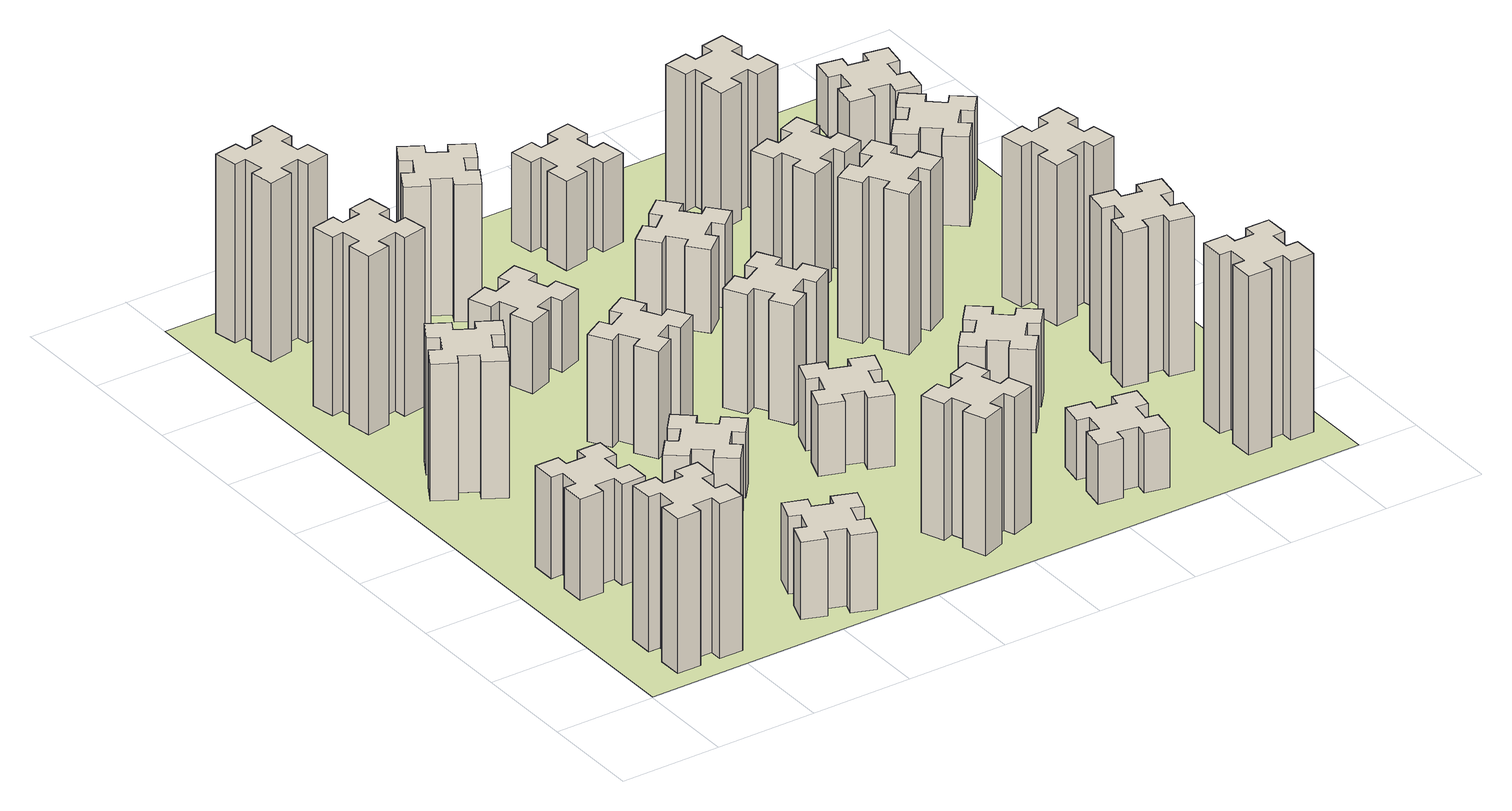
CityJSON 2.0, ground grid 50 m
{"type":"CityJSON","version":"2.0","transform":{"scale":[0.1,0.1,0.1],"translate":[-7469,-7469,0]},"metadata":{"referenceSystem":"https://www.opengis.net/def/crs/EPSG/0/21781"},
"CityObjects":{
"building1":{"type":"Building","attributes":{"class":"1000","function":"1000","usage":"1000","yearOfConstruction":2016,"roofType":"1000","measuredHeight":78,"storeysAboveGround":30,"storeysBelowGround":0},"geometry":[{"type":"Solid","lod":"1","boundaries":[[[[0,1,2,3,4,5,6,7,8,9,10,11,12,13,14,15,16,17,18,19]],[[17,16,20,21]],[[16,15,22,20]],[[15,14,23,22]],[[14,13,24,23]],[[13,12,25,24]],[[12,11,26,25]],[[11,10,27,26]],[[10,9,28,27]],[[9,8,29,28]],[[8,7,30,29]],[[7,6,31,30]],[[6,5,32,31]],[[5,4,33,32]],[[4,3,34,33]],[[3,2,35,34]],[[2,1,36,35]],[[1,0,37,36]],[[0,19,38,37]],[[19,18,39,38]],[[18,17,21,39]],[[24,25,26,27,28,29,30,31,32,33,34,35,36,37,38,39,21,20,22,23]]]]}]},
"building2":{"type":"Building","attributes":{"class":"1000","function":"1000","usage":"1000","yearOfConstruction":2016,"roofType":"1000","measuredHeight":51,"storeysAboveGround":30,"storeysBelowGround":0},"geometry":[{"type":"Solid","lod":"1","boundaries":[[[[40,41,42,43,44,45,46,47,48,49,50,51,52,53,54,55,56,57,58,59]],[[57,56,60,61]],[[56,55,62,60]],[[55,54,63,62]],[[54,53,64,63]],[[53,52,65,64]],[[52,51,66,65]],[[51,50,67,66]],[[50,49,68,67]],[[49,48,69,68]],[[48,47,70,69]],[[47,46,71,70]],[[46,45,72,71]],[[45,44,73,72]],[[44,43,74,73]],[[43,42,75,74]],[[42,41,76,75]],[[41,40,77,76]],[[40,59,78,77]],[[59,58,79,78]],[[58,57,61,79]],[[64,65,66,67,68,69,70,71,72,73,74,75,76,77,78,79,61,60,62,63]]]]}]},
"building3":{"type":"Building","attributes":{"class":"1000","function":"1000","usage":"1000","yearOfConstruction":2016,"roofType":"1000","measuredHeight":69,"storeysAboveGround":30,"storeysBelowGround":0},"geometry":[{"type":"Solid","lod":"1","boundaries":[[[[80,81,82,83,84,85,86,87,88,89,90,91,92,93,94,95,96,97,98,99]],[[97,96,100,101]],[[96,95,102,100]],[[95,94,103,102]],[[94,93,104,103]],[[93,92,105,104]],[[92,91,106,105]],[[91,90,107,106]],[[90,89,108,107]],[[89,88,109,108]],[[88,87,110,109]],[[87,86,111,110]],[[86,85,112,111]],[[85,84,113,112]],[[84,83,114,113]],[[83,82,115,114]],[[82,81,116,115]],[[81,80,117,116]],[[80,99,118,117]],[[99,98,119,118]],[[98,97,101,119]],[[104,105,106,107,108,109,110,111,112,113,114,115,116,117,118,119,101,100,102,103]]]]}]},
"building4":{"type":"Building","attributes":{"class":"1000","function":"1000","usage":"1000","yearOfConstruction":2016,"roofType":"1000","measuredHeight":90,"storeysAboveGround":30,"storeysBelowGround":0},"geometry":[{"type":"Solid","lod":"1","boundaries":[[[[120,121,122,123,124,125,126,127,128,129,130,131,132,133,134,135,136,137,138,139]],[[137,136,140,141]],[[136,135,142,140]],[[135,134,143,142]],[[134,133,144,143]],[[133,132,145,144]],[[132,131,146,145]],[[131,130,147,146]],[[130,129,148,147]],[[129,128,149,148]],[[128,127,150,149]],[[127,126,151,150]],[[126,125,152,151]],[[125,124,153,152]],[[124,123,154,153]],[[123,122,155,154]],[[122,121,156,155]],[[121,120,157,156]],[[120,139,158,157]],[[139,138,159,158]],[[138,137,141,159]],[[144,145,146,147,148,149,150,151,152,153,154,155,156,157,158,159,141,140,142,143]]]]}]},
"building5":{"type":"Building","attributes":{"class":"1000","function":"1000","usage":"1000","yearOfConstruction":2016,"roofType":"1000","measuredHeight":39,"storeysAboveGround":30,"storeysBelowGround":0},"geometry":[{"type":"Solid","lod":"1","boundaries":[[[[160,161,162,163,164,165,166,167,168,169,170,171,172,173,174,175,176,177,178,179]],[[177,176,180,181]],[[176,175,182,180]],[[175,174,183,182]],[[174,173,184,183]],[[173,172,185,184]],[[172,171,186,185]],[[171,170,187,186]],[[170,169,188,187]],[[169,168,189,188]],[[168,167,190,189]],[[167,166,191,190]],[[166,165,192,191]],[[165,164,193,192]],[[164,163,194,193]],[[163,162,195,194]],[[162,161,196,195]],[[161,160,197,196]],[[160,179,198,197]],[[179,178,199,198]],[[178,177,181,199]],[[184,185,186,187,188,189,190,191,192,193,194,195,196,197,198,199,181,180,182,183]]]]}]},
"building6":{"type":"Building","attributes":{"class":"1000","function":"1000","usage":"1000","yearOfConstruction":2016,"roofType":"1000","measuredHeight":90,"storeysAboveGround":30,"storeysBelowGround":0},"geometry":[{"type":"Solid","lod":"1","boundaries":[[[[200,201,202,203,204,205,206,207,208,209,210,211,212,213,214,215,216,217,218,219]],[[217,216,220,221]],[[216,215,222,220]],[[215,214,223,222]],[[214,213,224,223]],[[213,212,225,224]],[[212,211,226,225]],[[211,210,227,226]],[[210,209,228,227]],[[209,208,229,228]],[[208,207,230,229]],[[207,206,231,230]],[[206,205,232,231]],[[205,204,233,232]],[[204,203,234,233]],[[203,202,235,234]],[[202,201,236,235]],[[201,200,237,236]],[[200,219,238,237]],[[219,218,239,238]],[[218,217,221,239]],[[224,225,226,227,228,229,230,231,232,233,234,235,236,237,238,239,221,220,222,223]]]]}]},
"building7":{"type":"Building","attributes":{"class":"1000","function":"1000","usage":"1000","yearOfConstruction":2016,"roofType":"1000","measuredHeight":33,"storeysAboveGround":30,"storeysBelowGround":0},"geometry":[{"type":"Solid","lod":"1","boundaries":[[[[240,241,242,243,244,245,246,247,248,249,250,251,252,253,254,255,256,257,258,259]],[[257,256,260,261]],[[256,255,262,260]],[[255,254,263,262]],[[254,253,264,263]],[[253,252,265,264]],[[252,251,266,265]],[[251,250,267,266]],[[250,249,268,267]],[[249,248,269,268]],[[248,247,270,269]],[[247,246,271,270]],[[246,245,272,271]],[[245,244,273,272]],[[244,243,274,273]],[[243,242,275,274]],[[242,241,276,275]],[[241,240,277,276]],[[240,259,278,277]],[[259,258,279,278]],[[258,257,261,279]],[[264,265,266,267,268,269,270,271,272,273,274,275,276,277,278,279,261,260,262,263]]]]}]},
"building8":{"type":"Building","attributes":{"class":"1000","function":"1000","usage":"1000","yearOfConstruction":2016,"roofType":"1000","measuredHeight":54,"storeysAboveGround":30,"storeysBelowGround":0},"geometry":[{"type":"Solid","lod":"1","boundaries":[[[[280,281,282,283,284,285,286,287,288,289,290,291,292,293,294,295,296,297,298,299]],[[297,296,300,301]],[[296,295,302,300]],[[295,294,303,302]],[[294,293,304,303]],[[293,292,305,304]],[[292,291,306,305]],[[291,290,307,306]],[[290,289,308,307]],[[289,288,309,308]],[[288,287,310,309]],[[287,286,311,310]],[[286,285,312,311]],[[285,284,313,312]],[[284,283,314,313]],[[283,282,315,314]],[[282,281,316,315]],[[281,280,317,316]],[[280,299,318,317]],[[299,298,319,318]],[[298,297,301,319]],[[304,305,306,307,308,309,310,311,312,313,314,315,316,317,318,319,301,300,302,303]]]]}]},
"building9":{"type":"Building","attributes":{"class":"1000","function":"1000","usage":"1000","yearOfConstruction":2016,"roofType":"1000","measuredHeight":36,"storeysAboveGround":30,"storeysBelowGround":0},"geometry":[{"type":"Solid","lod":"1","boundaries":[[[[320,321,322,323,324,325,326,327,328,329,330,331,332,333,334,335,336,337,338,339]],[[337,336,340,341]],[[336,335,342,340]],[[335,334,343,342]],[[334,333,344,343]],[[333,332,345,344]],[[332,331,346,345]],[[331,330,347,346]],[[330,329,348,347]],[[329,328,349,348]],[[328,327,350,349]],[[327,326,351,350]],[[326,325,352,351]],[[325,324,353,352]],[[324,323,354,353]],[[323,322,355,354]],[[322,321,356,355]],[[321,320,357,356]],[[320,339,358,357]],[[339,338,359,358]],[[338,337,341,359]],[[344,345,346,347,348,349,350,351,352,353,354,355,356,357,358,359,341,340,342,343]]]]}]},
"building10":{"type":"Building","attributes":{"class":"1000","function":"1000","usage":"1000","yearOfConstruction":2016,"roofType":"1000","measuredHeight":69,"storeysAboveGround":30,"storeysBelowGround":0},"geometry":[{"type":"Solid","lod":"1","boundaries":[[[[360,361,362,363,364,365,366,367,368,369,370,371,372,373,374,375,376,377,378,379]],[[377,376,380,381]],[[376,375,382,380]],[[375,374,383,382]],[[374,373,384,383]],[[373,372,385,384]],[[372,371,386,385]],[[371,370,387,386]],[[370,369,388,387]],[[369,368,389,388]],[[368,367,390,389]],[[367,366,391,390]],[[366,365,392,391]],[[365,364,393,392]],[[364,363,394,393]],[[363,362,395,394]],[[362,361,396,395]],[[361,360,397,396]],[[360,379,398,397]],[[379,378,399,398]],[[378,377,381,399]],[[384,385,386,387,388,389,390,391,392,393,394,395,396,397,398,399,381,380,382,383]]]]}]},
"building11":{"type":"Building","attributes":{"class":"1000","function":"1000","usage":"1000","yearOfConstruction":2016,"roofType":"1000","measuredHeight":69,"storeysAboveGround":30,"storeysBelowGround":0},"geometry":[{"type":"Solid","lod":"1","boundaries":[[[[400,401,402,403,404,405,406,407,408,409,410,411,412,413,414,415,416,417,418,419]],[[417,416,420,421]],[[416,415,422,420]],[[415,414,423,422]],[[414,413,424,423]],[[413,412,425,424]],[[412,411,426,425]],[[411,410,427,426]],[[410,409,428,427]],[[409,408,429,428]],[[408,407,430,429]],[[407,406,431,430]],[[406,405,432,431]],[[405,404,433,432]],[[404,403,434,433]],[[403,402,435,434]],[[402,401,436,435]],[[401,400,437,436]],[[400,419,438,437]],[[419,418,439,438]],[[418,417,421,439]],[[424,425,426,427,428,429,430,431,432,433,434,435,436,437,438,439,421,420,422,423]]]]}]},
"building12":{"type":"Building","attributes":{"class":"1000","function":"1000","usage":"1000","yearOfConstruction":2016,"roofType":"1000","measuredHeight":36,"storeysAboveGround":30,"storeysBelowGround":0},"geometry":[{"type":"Solid","lod":"1","boundaries":[[[[440,441,442,443,444,445,446,447,448,449,450,451,452,453,454,455,456,457,458,459]],[[457,456,460,461]],[[456,455,462,460]],[[455,454,463,462]],[[454,453,464,463]],[[453,452,465,464]],[[452,451,466,465]],[[451,450,467,466]],[[450,449,468,467]],[[449,448,469,468]],[[448,447,470,469]],[[447,446,471,470]],[[446,445,472,471]],[[445,444,473,472]],[[444,443,474,473]],[[443,442,475,474]],[[442,441,476,475]],[[441,440,477,476]],[[440,459,478,477]],[[459,458,479,478]],[[458,457,461,479]],[[464,465,466,467,468,469,470,471,472,473,474,475,476,477,478,479,461,460,462,463]]]]}]},
"building13":{"type":"Building","attributes":{"class":"1000","function":"1000","usage":"1000","yearOfConstruction":2016,"roofType":"1000","measuredHeight":60,"storeysAboveGround":30,"storeysBelowGround":0},"geometry":[{"type":"Solid","lod":"1","boundaries":[[[[480,481,482,483,484,485,486,487,488,489,490,491,492,493,494,495,496,497,498,499]],[[497,496,500,501]],[[496,495,502,500]],[[495,494,503,502]],[[494,493,504,503]],[[493,492,505,504]],[[492,491,506,505]],[[491,490,507,506]],[[490,489,508,507]],[[489,488,509,508]],[[488,487,510,509]],[[487,486,511,510]],[[486,485,512,511]],[[485,484,513,512]],[[484,483,514,513]],[[483,482,515,514]],[[482,481,516,515]],[[481,480,517,516]],[[480,499,518,517]],[[499,498,519,518]],[[498,497,501,519]],[[504,505,506,507,508,509,510,511,512,513,514,515,516,517,518,519,501,500,502,503]]]]}]},
"building14":{"type":"Building","attributes":{"class":"1000","function":"1000","usage":"1000","yearOfConstruction":2016,"roofType":"1000","measuredHeight":42,"storeysAboveGround":30,"storeysBelowGround":0},"geometry":[{"type":"Solid","lod":"1","boundaries":[[[[520,521,522,523,524,525,526,527,528,529,530,531,532,533,534,535,536,537,538,539]],[[537,536,540,541]],[[536,535,542,540]],[[535,534,543,542]],[[534,533,544,543]],[[533,532,545,544]],[[532,531,546,545]],[[531,530,547,546]],[[530,529,548,547]],[[529,528,549,548]],[[528,527,550,549]],[[527,526,551,550]],[[526,525,552,551]],[[525,524,553,552]],[[524,523,554,553]],[[523,522,555,554]],[[522,521,556,555]],[[521,520,557,556]],[[520,539,558,557]],[[539,538,559,558]],[[538,537,541,559]],[[544,545,546,547,548,549,550,551,552,553,554,555,556,557,558,559,541,540,542,543]]]]}]},
"building15":{"type":"Building","attributes":{"class":"1000","function":"1000","usage":"1000","yearOfConstruction":2016,"roofType":"1000","measuredHeight":30,"storeysAboveGround":30,"storeysBelowGround":0},"geometry":[{"type":"Solid","lod":"1","boundaries":[[[[560,561,562,563,564,565,566,567,568,569,570,571,572,573,574,575,576,577,578,579]],[[577,576,580,581]],[[576,575,582,580]],[[575,574,583,582]],[[574,573,584,583]],[[573,572,585,584]],[[572,571,586,585]],[[571,570,587,586]],[[570,569,588,587]],[[569,568,589,588]],[[568,567,590,589]],[[567,566,591,590]],[[566,565,592,591]],[[565,564,593,592]],[[564,563,594,593]],[[563,562,595,594]],[[562,561,596,595]],[[561,560,597,596]],[[560,579,598,597]],[[579,578,599,598]],[[578,577,581,599]],[[584,585,586,587,588,589,590,591,592,593,594,595,596,597,598,599,581,580,582,583]]]]}]},
"building16":{"type":"Building","attributes":{"class":"1000","function":"1000","usage":"1000","yearOfConstruction":2016,"roofType":"1000","measuredHeight":45,"storeysAboveGround":30,"storeysBelowGround":0},"geometry":[{"type":"Solid","lod":"1","boundaries":[[[[600,601,602,603,604,605,606,607,608,609,610,611,612,613,614,615,616,617,618,619]],[[617,616,620,621]],[[616,615,622,620]],[[615,614,623,622]],[[614,613,624,623]],[[613,612,625,624]],[[612,611,626,625]],[[611,610,627,626]],[[610,609,628,627]],[[609,608,629,628]],[[608,607,630,629]],[[607,606,631,630]],[[606,605,632,631]],[[605,604,633,632]],[[604,603,634,633]],[[603,602,635,634]],[[602,601,636,635]],[[601,600,637,636]],[[600,619,638,637]],[[619,618,639,638]],[[618,617,621,639]],[[624,625,626,627,628,629,630,631,632,633,634,635,636,637,638,639,621,620,622,623]]]]}]},
"building17":{"type":"Building","attributes":{"class":"1000","function":"1000","usage":"1000","yearOfConstruction":2016,"roofType":"1000","measuredHeight":42,"storeysAboveGround":30,"storeysBelowGround":0},"geometry":[{"type":"Solid","lod":"1","boundaries":[[[[640,641,642,643,644,645,646,647,648,649,650,651,652,653,654,655,656,657,658,659]],[[657,656,660,661]],[[656,655,662,660]],[[655,654,663,662]],[[654,653,664,663]],[[653,652,665,664]],[[652,651,666,665]],[[651,650,667,666]],[[650,649,668,667]],[[649,648,669,668]],[[648,647,670,669]],[[647,646,671,670]],[[646,645,672,671]],[[645,644,673,672]],[[644,643,674,673]],[[643,642,675,674]],[[642,641,676,675]],[[641,640,677,676]],[[640,659,678,677]],[[659,658,679,678]],[[658,657,661,679]],[[664,665,666,667,668,669,670,671,672,673,674,675,676,677,678,679,661,660,662,663]]]]}]},
"building18":{"type":"Building","attributes":{"class":"1000","function":"1000","usage":"1000","yearOfConstruction":2016,"roofType":"1000","measuredHeight":81,"storeysAboveGround":30,"storeysBelowGround":0},"geometry":[{"type":"Solid","lod":"1","boundaries":[[[[680,681,682,683,684,685,686,687,688,689,690,691,692,693,694,695,696,697,698,699]],[[697,696,700,701]],[[696,695,702,700]],[[695,694,703,702]],[[694,693,704,703]],[[693,692,705,704]],[[692,691,706,705]],[[691,690,707,706]],[[690,689,708,707]],[[689,688,709,708]],[[688,687,710,709]],[[687,686,711,710]],[[686,685,712,711]],[[685,684,713,712]],[[684,683,714,713]],[[683,682,715,714]],[[682,681,716,715]],[[681,680,717,716]],[[680,699,718,717]],[[699,698,719,718]],[[698,697,701,719]],[[704,705,706,707,708,709,710,711,712,713,714,715,716,717,718,719,701,700,702,703]]]]}]},
"building19":{"type":"Building","attributes":{"class":"1000","function":"1000","usage":"1000","yearOfConstruction":2016,"roofType":"1000","measuredHeight":60,"storeysAboveGround":30,"storeysBelowGround":0},"geometry":[{"type":"Solid","lod":"1","boundaries":[[[[720,721,722,723,724,725,726,727,728,729,730,731,732,733,734,735,736,737,738,739]],[[737,736,740,741]],[[736,735,742,740]],[[735,734,743,742]],[[734,733,744,743]],[[733,732,745,744]],[[732,731,746,745]],[[731,730,747,746]],[[730,729,748,747]],[[729,728,749,748]],[[728,727,750,749]],[[727,726,751,750]],[[726,725,752,751]],[[725,724,753,752]],[[724,723,754,753]],[[723,722,755,754]],[[722,721,756,755]],[[721,720,757,756]],[[720,739,758,757]],[[739,738,759,758]],[[738,737,741,759]],[[744,745,746,747,748,749,750,751,752,753,754,755,756,757,758,759,741,740,742,743]]]]}]},
"building20":{"type":"Building","attributes":{"class":"1000","function":"1000","usage":"1000","yearOfConstruction":2016,"roofType":"1000","measuredHeight":90,"storeysAboveGround":30,"storeysBelowGround":0},"geometry":[{"type":"Solid","lod":"1","boundaries":[[[[760,761,762,763,764,765,766,767,768,769,770,771,772,773,774,775,776,777,778,779]],[[777,776,780,781]],[[776,775,782,780]],[[775,774,783,782]],[[774,773,784,783]],[[773,772,785,784]],[[772,771,786,785]],[[771,770,787,786]],[[770,769,788,787]],[[769,768,789,788]],[[768,767,790,789]],[[767,766,791,790]],[[766,765,792,791]],[[765,764,793,792]],[[764,763,794,793]],[[763,762,795,794]],[[762,761,796,795]],[[761,760,797,796]],[[760,779,798,797]],[[779,778,799,798]],[[778,777,781,799]],[[784,785,786,787,788,789,790,791,792,793,794,795,796,797,798,799,781,780,782,783]]]]}]},
"building21":{"type":"Building","attributes":{"class":"1000","function":"1000","usage":"1000","yearOfConstruction":2016,"roofType":"1000","measuredHeight":69,"storeysAboveGround":30,"storeysBelowGround":0},"geometry":[{"type":"Solid","lod":"1","boundaries":[[[[800,801,802,803,804,805,806,807,808,809,810,811,812,813,814,815,816,817,818,819]],[[817,816,820,821]],[[816,815,822,820]],[[815,814,823,822]],[[814,813,824,823]],[[813,812,825,824]],[[812,811,826,825]],[[811,810,827,826]],[[810,809,828,827]],[[809,808,829,828]],[[808,807,830,829]],[[807,806,831,830]],[[806,805,832,831]],[[805,804,833,832]],[[804,803,834,833]],[[803,802,835,834]],[[802,801,836,835]],[[801,800,837,836]],[[800,819,838,837]],[[819,818,839,838]],[[818,817,821,839]],[[824,825,826,827,828,829,830,831,832,833,834,835,836,837,838,839,821,820,822,823]]]]}]},
"building22":{"type":"Building","attributes":{"class":"1000","function":"1000","usage":"1000","yearOfConstruction":2016,"roofType":"1000","measuredHeight":78,"storeysAboveGround":30,"storeysBelowGround":0},"geometry":[{"type":"Solid","lod":"1","boundaries":[[[[840,841,842,843,844,845,846,847,848,849,850,851,852,853,854,855,856,857,858,859]],[[857,856,860,861]],[[856,855,862,860]],[[855,854,863,862]],[[854,853,864,863]],[[853,852,865,864]],[[852,851,866,865]],[[851,850,867,866]],[[850,849,868,867]],[[849,848,869,868]],[[848,847,870,869]],[[847,846,871,870]],[[846,845,872,871]],[[845,844,873,872]],[[844,843,874,873]],[[843,842,875,874]],[[842,841,876,875]],[[841,840,877,876]],[[840,859,878,877]],[[859,858,879,878]],[[858,857,861,879]],[[864,865,866,867,868,869,870,871,872,873,874,875,876,877,878,879,861,860,862,863]]]]}]},
"building23":{"type":"Building","attributes":{"class":"1000","function":"1000","usage":"1000","yearOfConstruction":2016,"roofType":"1000","measuredHeight":81,"storeysAboveGround":30,"storeysBelowGround":0},"geometry":[{"type":"Solid","lod":"1","boundaries":[[[[880,881,882,883,884,885,886,887,888,889,890,891,892,893,894,895,896,897,898,899]],[[897,896,900,901]],[[896,895,902,900]],[[895,894,903,902]],[[894,893,904,903]],[[893,892,905,904]],[[892,891,906,905]],[[891,890,907,906]],[[890,889,908,907]],[[889,888,909,908]],[[888,887,910,909]],[[887,886,911,910]],[[886,885,912,911]],[[885,884,913,912]],[[884,883,914,913]],[[883,882,915,914]],[[882,881,916,915]],[[881,880,917,916]],[[880,899,918,917]],[[899,898,919,918]],[[898,897,901,919]],[[904,905,906,907,908,909,910,911,912,913,914,915,916,917,918,919,901,900,902,903]]]]}]},
"building24":{"type":"Building","attributes":{"class":"1000","function":"1000","usage":"1000","yearOfConstruction":2016,"roofType":"1000","measuredHeight":45,"storeysAboveGround":30,"storeysBelowGround":0},"geometry":[{"type":"Solid","lod":"1","boundaries":[[[[920,921,922,923,924,925,926,927,928,929,930,931,932,933,934,935,936,937,938,939]],[[937,936,940,941]],[[936,935,942,940]],[[935,934,943,942]],[[934,933,944,943]],[[933,932,945,944]],[[932,931,946,945]],[[931,930,947,946]],[[930,929,948,947]],[[929,928,949,948]],[[928,927,950,949]],[[927,926,951,950]],[[926,925,952,951]],[[925,924,953,952]],[[924,923,954,953]],[[923,922,955,954]],[[922,921,956,955]],[[921,920,957,956]],[[920,939,958,957]],[[939,938,959,958]],[[938,937,941,959]],[[944,945,946,947,948,949,950,951,952,953,954,955,956,957,958,959,941,940,942,943]]]]}]},
"building25":{"type":"Building","attributes":{"class":"1000","function":"1000","usage":"1000","yearOfConstruction":2016,"roofType":"1000","measuredHeight":30,"storeysAboveGround":30,"storeysBelowGround":0},"geometry":[{"type":"Solid","lod":"1","boundaries":[[[[960,961,962,963,964,965,966,967,968,969,970,971,972,973,974,975,976,977,978,979]],[[977,976,980,981]],[[976,975,982,980]],[[975,974,983,982]],[[974,973,984,983]],[[973,972,985,984]],[[972,971,986,985]],[[971,970,987,986]],[[970,969,988,987]],[[969,968,989,988]],[[968,967,990,989]],[[967,966,991,990]],[[966,965,992,991]],[[965,964,993,992]],[[964,963,994,993]],[[963,962,995,994]],[[962,961,996,995]],[[961,960,997,996]],[[960,979,998,997]],[[979,978,999,998]],[[978,977,981,999]],[[984,985,986,987,988,989,990,991,992,993,994,995,996,997,998,999,981,980,982,983]]]]}]},
"landuse1":{"type":"LandUse","attributes":{"name":"plot1","function":"1010"},"geometry":[{"type":"MultiSurface","lod":"1","boundaries":[[[1000,1001,1002,1003]]]}]}
},
"vertices":[
[265,325,0],[265,225,0],[205,225,0],[205,105,0],[325,105,0],[325,165,0],[425,165,0],[425,105,0],[545,105,0],[545,225,0],[485,225,0],[485,325,0],[545,325,0],[545,445,0],[425,445,0],[425,385,0],[325,385,0],[325,445,0],[205,445,0],[205,325,0],[325,385,780],[325,445,780],[425,385,780],[425,445,780],[545,445,780],[545,325,780],[485,325,780],[485,225,780],[545,225,780],[545,105,780],[425,105,780],[425,165,780],[325,165,780],[325,105,780],[205,105,780],[205,225,780],[265,225,780],[265,325,780],[205,325,780],[205,445,780],
[265,1065,0],[265,965,0],[205,965,0],[205,845,0],[325,845,0],[325,905,0],[425,905,0],[425,845,0],[545,845,0],[545,965,0],[485,965,0],[485,1065,0],[545,1065,0],[545,1185,0],[425,1185,0],[425,1125,0],[325,1125,0],[325,1185,0],[205,1185,0],[205,1065,0],[325,1125,510],[325,1185,510],[425,1125,510],[425,1185,510],[545,1185,510],[545,1065,510],[485,1065,510],[485,965,510],[545,965,510],[545,845,510],[425,845,510],[425,905,510],[325,905,510],[325,845,510],[205,845,510],[205,965,510],[265,965,510],[265,1065,510],[205,1065,510],[205,1185,510],
[474,2026,0],[387,2076,0],[417,2128,0],[313,2188,0],[253,2084,0],[305,2054,0],[255,1967,0],[203,1997,0],[143,1893,0],[247,1833,0],[277,1885,0],[364,1835,0],[334,1783,0],[438,1723,0],[498,1827,0],[446,1857,0],[496,1944,0],[548,1914,0],[608,2018,0],[504,2078,0],[496,1944,690],[548,1914,690],[446,1857,690],[498,1827,690],[438,1723,690],[334,1783,690],[364,1835,690],[277,1885,690],[247,1833,690],[143,1893,690],[203,1997,690],[255,1967,690],[305,2054,690],[253,2084,690],[313,2188,690],[417,2128,690],[387,2076,690],[474,2026,690],[504,2078,690],[608,2018,690],
[405,2812,0],[307,2795,0],[297,2854,0],[178,2833,0],[199,2715,0],[258,2725,0],[276,2627,0],[217,2617,0],[237,2498,0],[356,2519,0],[345,2578,0],[444,2596,0],[454,2537,0],[572,2557,0],[551,2676,0],[492,2665,0],[475,2764,0],[534,2774,0],[513,2892,0],[395,2871,0],[475,2764,900],[534,2774,900],[492,2665,900],[551,2676,900],[572,2557,900],[454,2537,900],[444,2596,900],[345,2578,900],[356,2519,900],[237,2498,900],[217,2617,900],[276,2627,900],[258,2725,900],[199,2715,900],[178,2833,900],[297,2854,900],[307,2795,900],[405,2812,900],[395,2871,900],[513,2892,900],
[1029,360,0],[995,266,0],[939,287,0],[897,174,0],[1010,133,0],[1031,189,0],[1125,155,0],[1104,99,0],[1217,57,0],[1258,170,0],[1202,191,0],[1236,285,0],[1292,264,0],[1333,377,0],[1220,418,0],[1200,362,0],[1106,396,0],[1127,452,0],[1014,493,0],[973,380,0],[1106,396,390],[1127,452,390],[1200,362,390],[1220,418,390],[1333,377,390],[1292,264,390],[1236,285,390],[1202,191,390],[1258,170,390],[1217,57,390],[1104,99,390],[1125,155,390],[1031,189,390],[1010,133,390],[897,174,390],[939,287,390],[995,266,390],[1029,360,390],[973,380,390],[1014,493,390],
[492,3405,0],[475,3504,0],[534,3514,0],[513,3632,0],[395,3611,0],[405,3552,0],[307,3535,0],[297,3594,0],[178,3573,0],[199,3455,0],[258,3465,0],[276,3367,0],[217,3357,0],[237,3238,0],[356,3259,0],[345,3318,0],[444,3336,0],[454,3277,0],[572,3297,0],[551,3416,0],[444,3336,900],[454,3277,900],[345,3318,900],[356,3259,900],[237,3238,900],[217,3357,900],[276,3367,900],[258,3465,900],[199,3455,900],[178,3573,900],[297,3594,900],[307,3535,900],[405,3552,900],[395,3611,900],[513,3632,900],[534,3514,900],[475,3504,900],[492,3405,900],[551,3416,900],[572,3297,900],
[1224,1267,0],[1148,1332,0],[1186,1378,0],[1094,1455,0],[1017,1363,0],[1063,1324,0],[999,1248,0],[953,1286,0],[876,1194,0],[968,1117,0],[1006,1163,0],[1083,1099,0],[1044,1053,0],[1136,976,0],[1213,1068,0],[1167,1106,0],[1232,1183,0],[1278,1144,0],[1355,1236,0],[1263,1313,0],[1232,1183,330],[1278,1144,330],[1167,1106,330],[1213,1068,330],[1136,976,330],[1044,1053,330],[1083,1099,330],[1006,1163,330],[968,1117,330],[876,1194,330],[953,1286,330],[999,1248,330],[1063,1324,330],[1017,1363,330],[1094,1455,330],[1186,1378,330],[1148,1332,330],[1224,1267,330],[1263,1313,330],[1355,1236,330],
[1336,1867,0],[1286,1954,0],[1338,1984,0],[1278,2088,0],[1174,2028,0],[1204,1976,0],[1117,1926,0],[1087,1978,0],[983,1918,0],[1043,1814,0],[1095,1844,0],[1145,1757,0],[1093,1727,0],[1153,1623,0],[1257,1683,0],[1227,1735,0],[1314,1785,0],[1344,1733,0],[1448,1793,0],[1388,1897,0],[1314,1785,540],[1344,1733,540],[1227,1735,540],[1257,1683,540],[1153,1623,540],[1093,1727,540],[1145,1757,540],[1095,1844,540],[1043,1814,540],[983,1918,540],[1087,1978,540],[1117,1926,540],[1204,1976,540],[1174,2028,540],[1278,2088,540],[1338,1984,540],[1286,1954,540],[1336,1867,540],[1388,1897,540],[1448,1793,540],
[1106,2475,0],[1200,2509,0],[1220,2453,0],[1333,2494,0],[1292,2607,0],[1236,2586,0],[1202,2680,0],[1258,2700,0],[1217,2813,0],[1104,2772,0],[1125,2716,0],[1031,2682,0],[1010,2738,0],[897,2697,0],[939,2584,0],[995,2605,0],[1029,2511,0],[973,2490,0],[1014,2377,0],[1127,2419,0],[1029,2511,360],[973,2490,360],[995,2605,360],[939,2584,360],[897,2697,360],[1010,2738,360],[1031,2682,360],[1125,2716,360],[1104,2772,360],[1217,2813,360],[1258,2700,360],[1202,2680,360],[1236,2586,360],[1292,2607,360],[1333,2494,360],[1220,2453,360],[1200,2509,360],[1106,2475,360],[1127,2419,360],[1014,2377,360],
[1965,496,0],[1871,462,0],[1850,518,0],[1737,477,0],[1779,364,0],[1835,385,0],[1869,291,0],[1813,270,0],[1854,157,0],[1967,199,0],[1946,255,0],[2040,289,0],[2060,233,0],[2173,274,0],[2132,387,0],[2076,366,0],[2042,460,0],[2098,480,0],[2057,593,0],[1944,552,0],[2042,460,690],[2098,480,690],[2076,366,690],[2132,387,690],[2173,274,690],[2060,233,690],[2040,289,690],[1946,255,690],[1967,199,690],[1854,157,690],[1813,270,690],[1869,291,690],[1835,385,690],[1779,364,690],[1737,477,690],[1850,518,690],[1871,462,690],[1965,496,690],[1944,552,690],[2057,593,690],
[1186,3137,0],[1236,3224,0],[1288,3194,0],[1348,3298,0],[1244,3358,0],[1214,3306,0],[1127,3356,0],[1157,3408,0],[1053,3468,0],[993,3364,0],[1045,3334,0],[995,3247,0],[943,3277,0],[883,3173,0],[987,3113,0],[1017,3165,0],[1104,3115,0],[1074,3063,0],[1178,3003,0],[1238,3107,0],[1104,3115,690],[1074,3063,690],[1017,3165,690],[987,3113,690],[883,3173,690],[943,3277,690],[995,3247,690],[1045,3334,690],[993,3364,690],[1053,3468,690],[1157,3408,690],[1127,3356,690],[1214,3306,690],[1244,3358,690],[1348,3298,690],[1288,3194,690],[1236,3224,690],[1186,3137,690],[1238,3107,690],[1178,3003,690],
[1771,1129,0],[1865,1095,0],[1844,1039,0],[1957,997,0],[1998,1110,0],[1942,1131,0],[1976,1225,0],[2032,1204,0],[2073,1317,0],[1960,1358,0],[1940,1302,0],[1846,1336,0],[1867,1392,0],[1754,1433,0],[1713,1320,0],[1769,1300,0],[1735,1206,0],[1679,1227,0],[1637,1114,0],[1750,1073,0],[1735,1206,360],[1679,1227,360],[1769,1300,360],[1713,1320,360],[1754,1433,360],[1867,1392,360],[1846,1336,360],[1940,1302,360],[1960,1358,360],[2073,1317,360],[2032,1204,360],[1976,1225,360],[1942,1131,360],[1998,1110,360],[1957,997,360],[1844,1039,360],[1865,1095,360],[1771,1129,360],[1750,1073,360],[1637,1114,360],
[1976,1767,0],[1926,1854,0],[1978,1884,0],[1918,1988,0],[1814,1928,0],[1844,1876,0],[1757,1826,0],[1727,1878,0],[1623,1818,0],[1683,1714,0],[1735,1744,0],[1785,1657,0],[1733,1627,0],[1793,1523,0],[1897,1583,0],[1867,1635,0],[1954,1685,0],[1984,1633,0],[2088,1693,0],[2028,1797,0],[1954,1685,600],[1984,1633,600],[1867,1635,600],[1897,1583,600],[1793,1523,600],[1733,1627,600],[1785,1657,600],[1735,1744,600],[1683,1714,600],[1623,1818,600],[1727,1878,600],[1757,1826,600],[1844,1876,600],[1814,1928,600],[1918,1988,600],[1978,1884,600],[1926,1854,600],[1976,1767,600],[2028,1797,600],[2088,1693,600],
[1988,2479,0],[2064,2543,0],[2103,2497,0],[2195,2574,0],[2118,2666,0],[2072,2628,0],[2007,2704,0],[2053,2743,0],[1976,2835,0],[1884,2758,0],[1923,2712,0],[1846,2647,0],[1808,2693,0],[1716,2616,0],[1793,2524,0],[1839,2563,0],[1903,2486,0],[1857,2448,0],[1934,2356,0],[2026,2433,0],[1903,2486,420],[1857,2448,420],[1839,2563,420],[1793,2524,420],[1716,2616,420],[1808,2693,420],[1846,2647,420],[1923,2712,420],[1884,2758,420],[1976,2835,420],[2053,2743,420],[2007,2704,420],[2072,2628,420],[2118,2666,420],[2195,2574,420],[2103,2497,420],[2064,2543,420],[1988,2479,420],[2026,2433,420],[1934,2356,420],
[2596,444,0],[2578,345,0],[2519,356,0],[2498,237,0],[2617,217,0],[2627,276,0],[2725,258,0],[2715,199,0],[2833,178,0],[2854,297,0],[2795,307,0],[2812,405,0],[2871,395,0],[2892,513,0],[2774,534,0],[2764,475,0],[2665,492,0],[2676,551,0],[2557,572,0],[2537,454,0],[2665,492,300],[2676,551,300],[2764,475,300],[2774,534,300],[2892,513,300],[2871,395,300],[2812,405,300],[2795,307,300],[2854,297,300],[2833,178,300],[2715,199,300],[2725,258,300],[2627,276,300],[2617,217,300],[2498,237,300],[2519,356,300],[2578,345,300],[2596,444,300],[2537,454,300],[2557,572,300],
[1738,3365,0],[1756,3267,0],[1697,3257,0],[1717,3138,0],[1836,3159,0],[1825,3218,0],[1924,3236,0],[1934,3177,0],[2052,3197,0],[2031,3316,0],[1972,3305,0],[1955,3404,0],[2014,3414,0],[1993,3532,0],[1875,3511,0],[1885,3452,0],[1787,3435,0],[1777,3494,0],[1658,3473,0],[1679,3355,0],[1787,3435,450],[1777,3494,450],[1885,3452,450],[1875,3511,450],[1993,3532,450],[2014,3414,450],[1955,3404,450],[1972,3305,450],[2031,3316,450],[2052,3197,450],[1934,3177,450],[1924,3236,450],[1825,3218,450],[1836,3159,450],[1717,3138,450],[1697,3257,450],[1756,3267,450],[1738,3365,450],[1679,3355,450],[1658,3473,450],
[2647,1006,0],[2712,1083,0],[2758,1044,0],[2835,1136,0],[2743,1213,0],[2704,1167,0],[2628,1232,0],[2666,1278,0],[2574,1355,0],[2497,1263,0],[2543,1224,0],[2479,1148,0],[2433,1186,0],[2356,1094,0],[2448,1017,0],[2486,1063,0],[2563,999,0],[2524,953,0],[2616,876,0],[2693,968,0],[2563,999,420],[2524,953,420],[2486,1063,420],[2448,1017,420],[2356,1094,420],[2433,1186,420],[2479,1148,420],[2543,1224,420],[2497,1263,420],[2574,1355,420],[2666,1278,420],[2628,1232,420],[2704,1167,420],[2743,1213,420],[2835,1136,420],[2758,1044,420],[2712,1083,420],[2647,1006,420],[2693,968,420],[2616,876,420],
[2716,1967,0],[2666,2054,0],[2718,2084,0],[2658,2188,0],[2554,2128,0],[2584,2076,0],[2497,2026,0],[2467,2078,0],[2363,2018,0],[2423,1914,0],[2475,1944,0],[2525,1857,0],[2473,1827,0],[2533,1723,0],[2637,1783,0],[2607,1835,0],[2694,1885,0],[2724,1833,0],[2828,1893,0],[2768,1997,0],[2694,1885,810],[2724,1833,810],[2607,1835,810],[2637,1783,810],[2533,1723,810],[2473,1827,810],[2525,1857,810],[2475,1944,810],[2423,1914,810],[2363,2018,810],[2467,2078,810],[2497,2026,810],[2584,2076,810],[2554,2128,810],[2658,2188,810],[2718,2084,810],[2666,2054,810],[2716,1967,810],[2768,1997,810],[2828,1893,810],
[2586,2475,0],[2680,2509,0],[2700,2453,0],[2813,2494,0],[2772,2607,0],[2716,2586,0],[2682,2680,0],[2738,2700,0],[2697,2813,0],[2584,2772,0],[2605,2716,0],[2511,2682,0],[2490,2738,0],[2377,2697,0],[2419,2584,0],[2475,2605,0],[2509,2511,0],[2453,2490,0],[2494,2377,0],[2607,2419,0],[2509,2511,600],[2453,2490,600],[2475,2605,600],[2419,2584,600],[2377,2697,600],[2490,2738,600],[2511,2682,600],[2605,2716,600],[2584,2772,600],[2697,2813,600],[2738,2700,600],[2682,2680,600],[2716,2586,600],[2772,2607,600],[2813,2494,600],[2700,2453,600],[2680,2509,600],[2586,2475,600],[2607,2419,600],[2494,2377,600],
[3325,425,0],[3325,325,0],[3265,325,0],[3265,205,0],[3385,205,0],[3385,265,0],[3485,265,0],[3485,205,0],[3605,205,0],[3605,325,0],[3545,325,0],[3545,425,0],[3605,425,0],[3605,545,0],[3485,545,0],[3485,485,0],[3385,485,0],[3385,545,0],[3265,545,0],[3265,425,0],[3385,485,900],[3385,545,900],[3485,485,900],[3485,545,900],[3605,545,900],[3605,425,900],[3545,425,900],[3545,325,900],[3605,325,900],[3605,205,900],[3485,205,900],[3485,265,900],[3385,265,900],[3385,205,900],[3265,205,900],[3265,325,900],[3325,325,900],[3325,425,900],[3265,425,900],[3265,545,900],
[2565,3118,0],[2664,3136,0],[2674,3077,0],[2792,3097,0],[2771,3216,0],[2712,3205,0],[2695,3304,0],[2754,3314,0],[2733,3432,0],[2615,3411,0],[2625,3352,0],[2527,3335,0],[2517,3394,0],[2398,3373,0],[2419,3255,0],[2478,3265,0],[2496,3167,0],[2437,3157,0],[2457,3038,0],[2576,3059,0],[2496,3167,690],[2437,3157,690],[2478,3265,690],[2419,3255,690],[2398,3373,690],[2517,3394,690],[2527,3335,690],[2625,3352,690],[2615,3411,690],[2733,3432,690],[2754,3314,690],[2695,3304,690],[2712,3205,690],[2771,3216,690],[2792,3097,690],[2674,3077,690],[2664,3136,690],[2565,3118,690],[2576,3059,690],[2457,3038,690],
[3267,1016,0],[3365,998,0],[3355,939,0],[3473,918,0],[3494,1037,0],[3435,1047,0],[3452,1145,0],[3511,1135,0],[3532,1253,0],[3414,1274,0],[3404,1215,0],[3305,1232,0],[3316,1291,0],[3197,1312,0],[3177,1194,0],[3236,1184,0],[3218,1085,0],[3159,1096,0],[3138,977,0],[3257,957,0],[3218,1085,780],[3159,1096,780],[3236,1184,780],[3177,1194,780],[3197,1312,780],[3316,1291,780],[3305,1232,780],[3404,1215,780],[3414,1274,780],[3532,1253,780],[3511,1135,780],[3452,1145,780],[3435,1047,780],[3494,1037,780],[3473,918,780],[3355,939,780],[3365,998,780],[3267,1016,780],[3257,957,780],[3138,977,780],
[3365,1872,0],[3267,1855,0],[3257,1914,0],[3138,1893,0],[3159,1775,0],[3218,1785,0],[3236,1687,0],[3177,1677,0],[3197,1558,0],[3316,1579,0],[3305,1638,0],[3404,1656,0],[3414,1597,0],[3532,1617,0],[3511,1736,0],[3452,1725,0],[3435,1824,0],[3494,1834,0],[3473,1952,0],[3355,1931,0],[3435,1824,810],[3494,1834,810],[3452,1725,810],[3511,1736,810],[3532,1617,810],[3414,1597,810],[3404,1656,810],[3305,1638,810],[3316,1579,810],[3197,1558,810],[3177,1677,810],[3236,1687,810],[3218,1785,810],[3159,1775,810],[3138,1893,810],[3257,1914,810],[3267,1855,810],[3365,1872,810],[3355,1931,810],[3473,1952,810],
[3444,2747,0],[3368,2812,0],[3406,2858,0],[3314,2935,0],[3237,2843,0],[3283,2804,0],[3219,2728,0],[3173,2766,0],[3096,2674,0],[3188,2597,0],[3226,2643,0],[3303,2579,0],[3264,2533,0],[3356,2456,0],[3433,2548,0],[3387,2586,0],[3452,2663,0],[3498,2624,0],[3575,2716,0],[3483,2793,0],[3452,2663,450],[3498,2624,450],[3387,2586,450],[3433,2548,450],[3356,2456,450],[3264,2533,450],[3303,2579,450],[3226,2643,450],[3188,2597,450],[3096,2674,450],[3173,2766,450],[3219,2728,450],[3283,2804,450],[3237,2843,450],[3314,2935,450],[3406,2858,450],[3368,2812,450],[3444,2747,450],[3483,2793,450],[3575,2716,450],
[3535,3267,0],[3552,3365,0],[3611,3355,0],[3632,3473,0],[3514,3494,0],[3504,3435,0],[3405,3452,0],[3416,3511,0],[3297,3532,0],[3277,3414,0],[3336,3404,0],[3318,3305,0],[3259,3316,0],[3238,3197,0],[3357,3177,0],[3367,3236,0],[3465,3218,0],[3455,3159,0],[3573,3138,0],[3594,3257,0],[3465,3218,300],[3455,3159,300],[3367,3236,300],[3357,3177,300],[3238,3197,300],[3259,3316,300],[3318,3305,300],[3336,3404,300],[3277,3414,300],[3297,3532,300],[3416,3511,300],[3405,3452,300],[3504,3435,300],[3514,3494,300],[3632,3473,300],[3611,3355,300],[3552,3365,300],[3535,3267,300],[3594,3257,300],[3573,3138,300],
[5,3705,0],[3705,3705,0],[3705,5,0],[5,5,0]
]}
